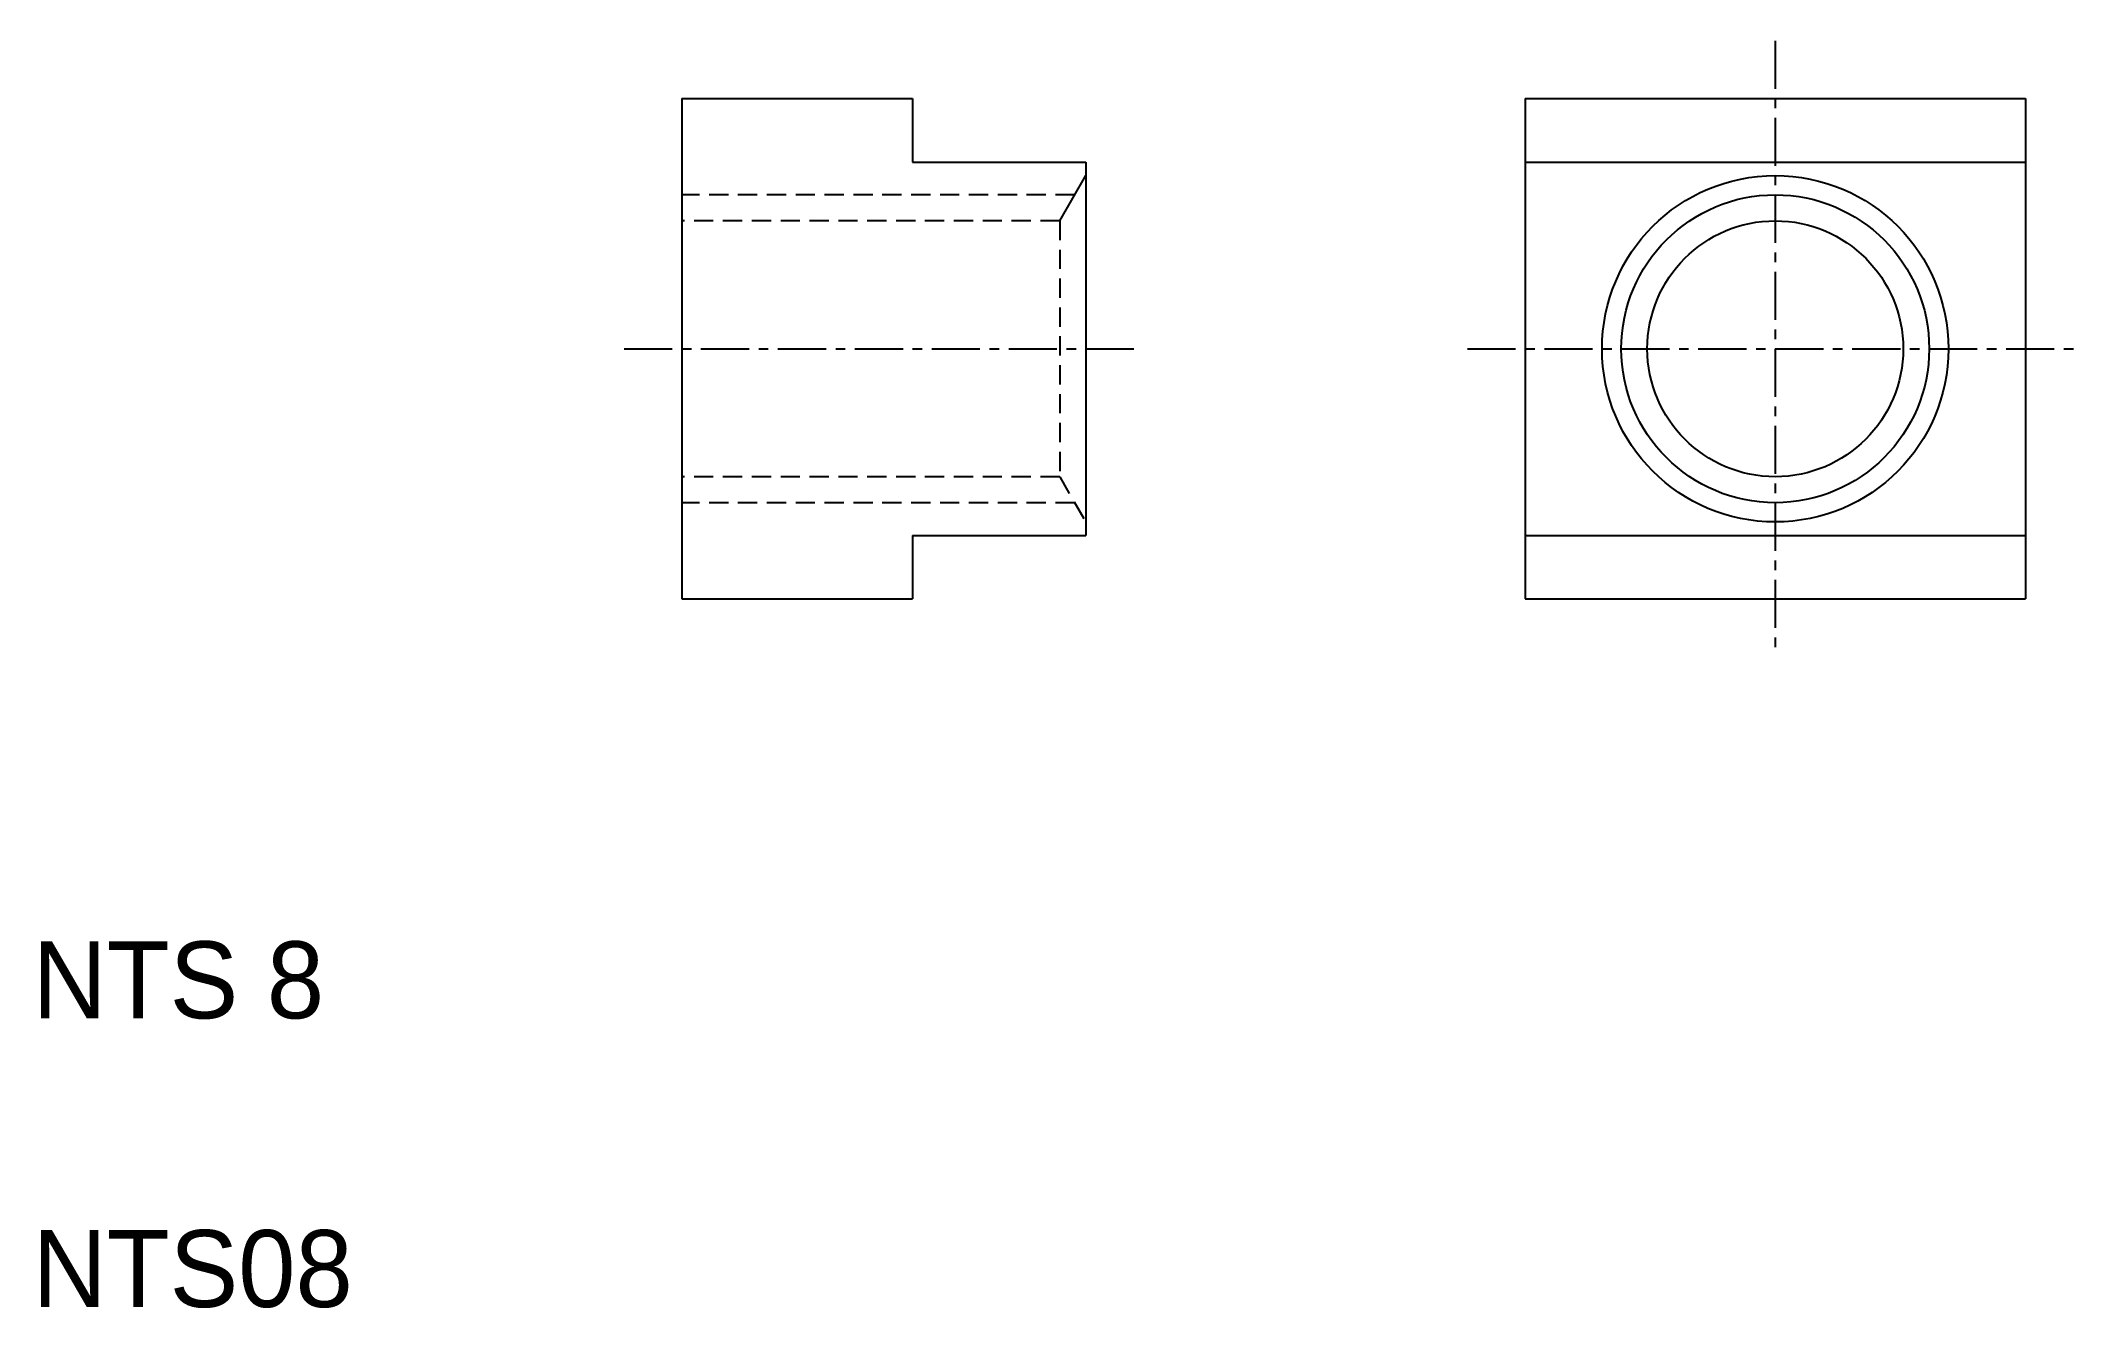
# Model space of a CAD drawing. Extents: x 5.2 to 58.3, y 5 to 37.9.
import ezdxf

# ---------------------------------------------------------------- set-up
doc = ezdxf.new("R2010")
doc.units = 0
doc.linetypes.add('CENTER', pattern=[2, 1.25, -0.25, 0.25, -0.25])
doc.linetypes.add('DASHED', pattern=[0.75, 0.5, -0.25])
doc.layers.get('0').update_dxf_attribs({"linetype": 'CONTINUOUS'})
doc.layers.add('CENTER', color=1, linetype='CENTER')

msp = doc.modelspace()

# ---------------------------------------------------------------- linework, layer by layer
at = {"color": 7, "linetype": 'CONTINUOUS'}
for p, q in [((21.872, 36.396), (27.872, 36.396)), ((21.872, 36.396), (21.872, 23.396)), ((27.872, 36.396), (27.872, 34.746)), ((43.786, 36.396), (43.786, 23.396)), ((43.786, 36.396), (56.786, 36.396)), ((56.786, 36.396), (56.786, 23.396)), ((27.872, 34.746), (32.372, 34.746)), ((32.372, 34.746), (32.372, 25.046)), ((43.786, 34.746), (56.786, 34.746)), ((27.872, 25.046), (32.372, 25.046)), ((27.872, 25.046), (27.872, 23.396)), ((43.786, 25.046), (56.786, 25.046)), ((21.872, 23.396), (27.872, 23.396)), ((43.786, 23.396), (56.786, 23.396))]:
    msp.add_line(p, q, dxfattribs=at)
at = {"color": 3, "linetype": 'CONTINUOUS'}
msp.add_line((31.693, 33.22), (32.372, 34.396), dxfattribs=at)
at = {"color": 3, "linetype": 'DASHED'}
for p, q in [((32.084, 33.896), (21.872, 33.896)), ((31.693, 33.22), (21.872, 33.22)), ((21.872, 33.146), (21.872, 33.146)), ((31.693, 33.22), (31.693, 26.573)), ((21.872, 29.896), (21.873, 29.896)), ((31.693, 26.573), (21.872, 26.573)), ((31.693, 26.573), (21.872, 26.573)), ((31.693, 26.573), (32.372, 25.396)), ((32.084, 25.896), (21.872, 25.896))]:
    msp.add_line(p, q, dxfattribs=at)
at = {"color": 7, "linetype": 'CONTINUOUS'}
for radius in [4.5, 3.324]:
    msp.add_circle((50.286, 29.896), radius, dxfattribs=at)
at = {"color": 3, "linetype": 'CONTINUOUS'}
msp.add_circle((50.286, 29.896), 4, dxfattribs=at)
at = {"layer": 'CENTER', "color": 1, "linetype": 'CENTER'}
for p, q in [((50.286, 37.896), (50.286, 21.896)), ((20.372, 29.896), (33.872, 29.896)), ((42.286, 29.896), (58.286, 29.896))]:
    msp.add_line(p, q, dxfattribs=at)

# ---------------------------------------------------------------- texts
at = {"color": 7, "linetype": 'CONTINUOUS'}
for s, p in [('NTS 8', (5, 12.5)), ('NTS08', (5, 5))]:
    msp.add_text(s, height=2, dxfattribs=at).set_placement(p)

doc.saveas('drawing.dxf')
